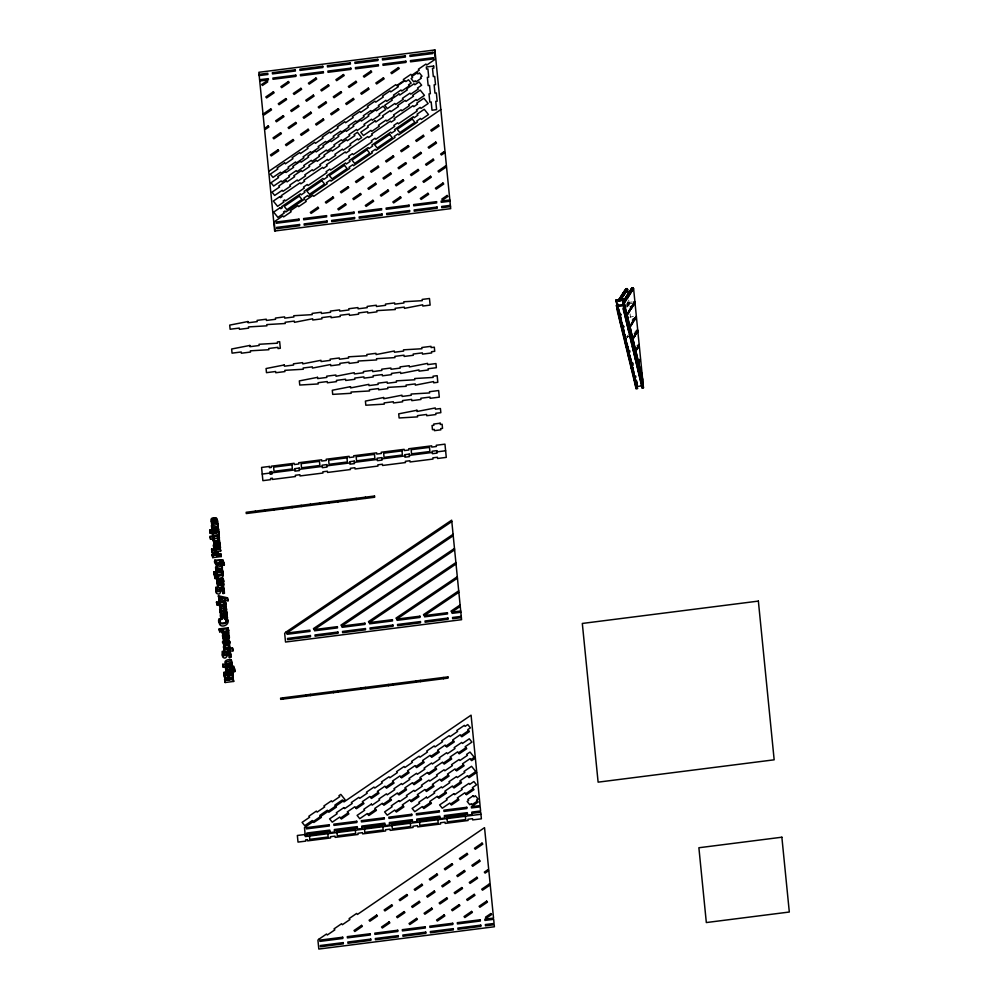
<?xml version="1.0" encoding="UTF-8"?>
<svg xmlns="http://www.w3.org/2000/svg" width="999" height="999" viewBox="0 0 999 999"><rect width="100%" height="100%" fill="white"/><g stroke="black" fill="none" stroke-linecap="round" stroke-linejoin="round"><path stroke-width="0.75" stroke-dasharray="5 3.75" d="M626.91 303.471L628.284 303.296L628.471 304.67L627.097 304.845L627.335 302.809L628.721 302.635L628.895 304.008L627.522 304.183L627.335 302.809M631.917 302.01L628.858 302.397L627.01 305.307L627.185 306.681M626.76 307.355L629.045 303.771L628.858 302.397M629.907 317.307L633.354 316.321M628.546 335.989L626.748 336.838L628.121 336.663L627.697 337.337M628.209 336.201L627.772 336.875L627.597 335.502M626.485 304.146L627.859 303.971L628.046 305.344L626.66 305.519M629.045 303.771L633.628 303.184M626.236 306.181L627.609 306.006L627.434 304.633M627.172 336.163L627.347 337.537M628.721 300.137L629.32 306.268M630.094 313.936L630.394 317.008M627.497 301.848L627.946 306.443"/><path stroke-width="1.5" d="M223.326 585.377L223.252 584.665A1.461 1.311 -13.6 0 0 222.602 583.94L218.931 584.403A1.461 1.299 -13.6 0 0 218.456 585.277L218.519 585.988M223.326 655.556L223.551 651.248L222.203 651.41L222.165 654.77A2.735 2.448 -13.6 0 0 223.164 655.794L226.061 655.344L228.147 651.435L229.733 652.959L228.871 655.544L230.294 655.369C231.631 646.528 225.786 651.922 223.788 654.944L222.852 653.571L223.551 651.248M230.207 655.556C228.072 649.113 227.597 660.077 223.651 657.779A2.735 2.448 -13.6 0 1 222.64 656.755L222.34 655.119M220.517 605.844L220.255 602.547C231.106 599.924 219.443 609.977 220.255 602.547M215.459 563.773L216.945 566.371M224.3 565.322L222.964 559.777L214.872 560.152C212.2 565.784 224.338 565.784 220.504 560.414L222.752 560.926L223.177 565.471L224.413 564.485L223.451 561.75M231.805 671.902L232.455 670.242L231.631 666.57L233.316 667.157L233.754 671.69L234.865 671.553L233.903 666.321L231.855 665.609L225.449 666.383L226.298 671.665L229.533 672.789M234.865 671.553L234.665 668.718L232.992 667.619M213.212 540.584C214.098 543.593 216.084 546.028 217.495 549.038M617.345 309.827L618.718 309.653L637.512 388.524L636.138 388.698L617.557 311.888L616.758 302.834M623.189 307.829L642.095 387.949L643.468 387.774L624.887 310.964L624.025 302.285L626.323 298.401L618.993 299.325L618.456 300.162L620.267 299.325L618.893 299.5L619.068 300.874M211.313 521.553L211.563 523.563L213.486 524.737M223.376 642.881L223.639 644.892L224.95 645.916M226.199 654.982L226.348 654.17M218.581 539.935C215.347 536.688 220.304 536.288 219.243 539.81A2.498 2.235 -13.6 0 1 218.282 541.108C215.909 543.106 211.239 541.096 212.999 537.774L214.198 537.624L214.111 540.884M228.496 637.774L228.434 638.161A1.786 1.598 -13.6 0 1 228.272 638.511M223.639 637.886L225.275 636.6L224.787 634.615L223.164 636.263L225.1 637.662L224.787 634.615M212.812 527.747L218.244 526.273L217.67 523.326C215.409 522.489 208.779 524.537 212.35 527.597L211.638 527.684L212.213 530.644L211.638 527.684M213.636 536.026L219.068 534.565L218.968 533.603M216.97 569.542L222.402 568.081L221.828 565.134C219.568 564.285 212.937 566.346 216.508 569.405L215.796 569.492L216.383 572.439M216.97 590.909L217.183 587.225L215.834 587.387L215.784 590.746A2.735 2.448 -13.6 0 0 216.795 591.783L219.68 591.321L221.766 587.412L223.364 588.935L222.502 591.52L223.926 591.346C225.262 582.504 219.405 587.899 217.42 590.921L216.483 589.547L217.195 587.3M224.887 648.988L226.086 647.889L229.171 648.076M216.121 560.976C215.172 568.319 226.523 558.528 216.121 560.976L216.383 563.661M222.927 629.407C222.115 636.838 233.778 626.785 222.927 629.407L223.202 632.067M226.686 667.195C225.749 674.537 237.088 664.76 226.686 667.195L226.96 669.879M233.754 671.69L233.803 669.13L231.556 668.618M222.502 591.445L222.989 593.506L224.4 593.319L224.213 589.173M228.871 655.469L229.358 657.529L230.769 657.342L231.181 654.745L230.207 652.846M219.967 590.147L220.242 589.422M225.811 667.307C223.439 672.827 235.289 671.053 231.069 666.645M219.593 620.616C216.883 630.369 233.267 625.424 226.473 617.707C224.226 617.444 228.559 623.388 223.277 622.926C218.144 624.687 221.278 617.757 219.118 618.631C215.397 626.66 231.78 624.662 226.473 617.707M216.171 568.643L216.246 570.616M220.317 610.214L220.379 612.187M221.029 615.958L221.191 619.455C222.377 618.044 221.391 614.535 225.15 617.394A2.198 1.973 -13.6 0 0 226.286 616.945L226.561 616.695A1.948 1.736 -13.6 0 0 227.01 615.384L225.961 613.623L226.548 612.574L220.829 613.661L220.255 615.759L221.191 619.455M224.201 647.914L224.176 650.137M221.179 610.851L226.536 609.652L226.448 608.678L223.689 609.04M226.448 663.798L231.805 662.599L231.231 659.652C228.983 658.816 222.34 660.863 225.911 663.923L222.702 664.323L223.277 667.282L230.682 666.333M621.116 297.989L620.866 300.025L619.492 300.2L619.742 298.164L621.116 297.989L621.291 299.363L621.965 296.653L620.591 296.828L620.342 298.863M621.203 297.527L621.453 295.479L622.827 295.317L623.001 296.691L623.676 293.968L623.851 295.342L622.477 295.517L622.302 294.143L624.712 294.006L625.386 291.296L624.013 291.471L623.339 294.181L623.151 292.807L624.525 292.632L624.712 294.006M621.453 295.479L621.628 296.865L622.302 294.143M622.477 295.517L623.151 292.807M626.236 289.96L625.986 292.008L624.612 292.183L624.862 290.135L626.236 289.96L626.423 291.333L627.097 288.624L625.711 288.798L625.474 290.846M621.965 296.653L622.152 298.027L622.827 295.317M624.525 292.632L623.851 295.342M625.986 292.008L625.561 292.67L625.386 291.296M626.273 289.585L627.647 289.41L627.272 289.997L627.097 288.624M624.6 300.786L624.85 298.738L626.223 298.564M625.449 299.45L625.699 297.402L627.072 297.227L627.26 298.601L627.684 297.939L627.934 295.891L626.56 296.066L626.311 298.114L627.684 297.939M627.16 296.765L627.409 294.73L628.783 294.555L628.958 295.929L627.584 296.104L627.409 294.73M627.584 296.104L628.259 293.394L629.632 293.219L629.82 294.593L628.446 294.767L628.259 293.394M628.87 294.093L629.12 292.058L630.494 291.883L630.669 293.256L631.343 290.547L629.969 290.721L629.295 293.431L629.12 292.058M632.192 289.211L631.955 291.246L630.581 291.421L630.819 289.385L632.192 289.211L632.379 290.584L632.804 289.91L633.054 287.874L631.68 288.049L631.43 290.085L632.804 289.91M626.323 298.401L626.398 299.937L627.072 297.227M627.934 295.891L628.109 297.265L628.783 294.555M629.632 293.219L628.958 295.929M630.494 291.883L629.82 294.593M623.314 302.784L625.124 301.948L624.937 300.574L623.563 300.749L623.988 300.075L625.374 299.9L625.549 301.273L625.973 300.612L625.799 299.238L624.425 299.413M631.955 291.246L631.518 291.92L631.343 290.547M632.23 288.823L633.603 288.649L633.229 289.248L633.054 287.874M631.868 307.929L632.117 305.881L631.868 307.929L630.494 308.104M634.677 301.873L634.427 303.921L634.677 301.873L633.304 302.048M627.597 314.61L627.847 312.575L627.597 314.61L626.223 314.785M632.717 306.593L632.966 304.545L632.717 306.593L631.343 306.768M633.741 319.892L634.165 319.23L633.915 321.266L633.741 319.892L632.367 320.067M634.765 319.93L635.014 317.894L634.765 319.93L633.391 320.105M635.626 318.594L635.876 316.546L635.626 318.594L634.253 318.768M635.789 333.229L636.213 332.567L635.963 334.603L635.789 333.229L634.415 333.404M636.313 330.432L637.687 330.257L637.674 331.93L636.301 332.105M636.825 333.266L637.062 331.231L636.825 333.266L635.439 333.441M637.674 331.93L637.687 330.257M638.873 346.603L639.11 344.568L638.873 346.603L637.499 346.778M641.77 375.162L641.895 373.314L641.77 375.162L640.309 375.462M223.389 592.832L222.989 593.506M229.358 657.529L229.758 656.855M223.301 636.538L222.864 638.861L224.4 640.371M212.263 526.548L212.412 529.195M213.087 534.827L212.912 537.1M214.323 545.417L214.211 549.238L213.262 545.541L214.198 543.194L219.555 542.357L220.13 545.304A1.948 1.736 -13.6 0 1 219.58 546.465L219.305 546.715A2.198 1.973 -13.6 0 1 218.169 547.165L216.196 546.353L215.459 543.856M285.951 632.105L284.665 633.354L285.527 642.032L461.575 619.692L451.673 520.154L285.951 632.105L286.738 633.091L309.877 630.157L310.002 631.393L287.088 634.303L286.963 633.066M216.82 524.075L217.919 522.09L217.183 519.542M223.077 587.262L224.151 584.353A2.547 2.273 -13.6 0 0 223.189 583.141L222.677 582.904M220.804 565.996L221.878 564.485L221.341 562.749M268.719 171.416L395.829 84.628L396.628 85.614L404.158 80.469L403.359 79.483L410.889 74.338L411.688 75.325L419.218 70.192L418.419 69.206L425.949 64.061L426.748 65.047L434.278 59.903L435.339 58.991L434.453 50.012M440.834 109.54L313.736 196.328L312.937 195.342L305.407 200.487L306.206 201.473L298.676 206.606L297.877 205.619L290.347 210.764L291.146 211.751L283.616 216.895L282.817 215.909L275.287 221.041L274.213 221.965L275.112 230.944M340.572 818.031L348.089 812.886M355.619 807.741L363.149 802.609M370.679 797.464L378.209 792.319M385.739 787.187L393.269 782.042M400.799 776.897L408.329 771.752M415.859 766.62L423.389 761.475M430.919 756.33L438.449 751.198M445.979 746.053L453.509 740.908M461.038 735.776L468.568 730.631M368.069 814.535L375.599 809.39M383.129 804.257L390.659 799.113M398.189 793.968L405.719 788.835M413.249 783.691L420.779 778.546M428.309 773.413L435.839 768.268M443.369 763.124L450.899 757.979M458.429 752.846L465.959 747.702M395.579 811.038L403.109 805.906M410.639 800.761L418.169 795.616M425.699 790.484L433.229 785.339M440.759 780.194L448.289 775.062M455.819 769.917L463.349 764.772M470.879 759.64L474.263 757.317M423.089 807.554L430.619 802.409M438.149 797.264L445.679 792.132M453.209 786.987L460.739 781.842M468.269 776.71L475.786 771.565M450.599 804.058L458.129 798.925M465.659 793.78L473.176 788.636M472.077 804.682L477.347 801.086M221.303 615.646L222.115 615.222M286.738 633.091L451.81 521.59M453.084 534.303L313.449 628.608L314.248 629.595L453.221 535.726M454.483 548.439L340.959 625.112L341.745 626.111L454.632 549.862M455.894 562.574L368.469 621.628L369.255 622.614L456.031 563.998M457.305 576.71L395.979 618.131L396.765 619.13L457.442 578.134M458.703 590.846L423.476 614.647L424.275 615.634L458.853 592.282M460.114 604.982L450.999 611.138L451.785 612.137L460.252 606.418M228.359 645.704C230.582 645.154 230.632 640.309 228.084 641.021L227.597 639.035C236.738 646.128 214.073 644.53 226.074 639.123L226.823 643.756M212.15 520.442L213.199 519.98M220.117 548.001L220.217 549.025L212.899 549.962L218.144 551.935L213.361 554.557L220.679 553.621L221.254 556.555L212.75 557.629L212.138 554.258L216.683 551.748L211.763 550.499L211.626 549.088L220.117 548.001L220.704 551.011L216.308 551.56M216.234 555.232L218.556 553.296M218.681 583.404L219.88 582.904M227.46 597.789L227.56 598.826L224.8 598.139L218.943 600.998L218.831 599.949L223.401 597.789L218.519 596.815L218.419 595.804L227.46 597.789L228.034 600.811L225.275 600.124L221.766 601.835M223.963 607.991L225.612 607.217A2.06 1.848 -13.6 0 0 226.298 606.018L225.312 603.945L225.861 602.897M213.274 518.843L211.701 519.805L211.838 521.128L213.574 521.878L213.274 518.843L213.749 520.816L212.312 521.528L212.312 523.101M225.349 640.172L223.776 641.133L223.913 642.457L225.649 643.206L225.349 640.172L225.824 642.145L224.388 642.856L224.263 644.143M215.26 543.881L214.198 544.867L215.297 549.1M259.066 74.363L267.782 73.252L267.894 74.5L259.191 75.599M259.603 79.733L268.306 78.634L268.431 79.87L259.728 80.981M449.837 199.975L441.121 201.086L441.246 202.322L449.962 201.224M450.374 205.357L441.658 206.456L441.783 207.692L450.499 206.593M625.287 289.473L626.66 289.298M631.243 288.711L632.629 288.536M624.437 290.809L625.811 290.634M630.394 290.047L631.768 289.872M623.588 292.145L624.962 291.97M629.545 291.383L630.918 291.209M622.727 293.481L625.137 293.344M628.683 292.719L631.093 292.582M621.878 294.817L624.288 294.68M627.834 294.056L630.244 293.918M621.016 296.154L622.402 295.979M626.985 295.392L628.359 295.217M622.052 296.191L623.426 296.016M628.009 295.429L629.395 295.254M620.167 297.49L621.54 297.315M626.123 296.74L627.497 296.566M619.318 298.826L620.691 298.651M625.274 298.077L626.648 297.902M617.744 308.316L615.921 300.012L623.251 299.076L624.025 302.285M616.033 301.248L623.376 300.324L626.81 314.523L624.263 303.284L624.637 305.519L623.264 305.694M624.088 301.91L622.714 302.085L624.512 301.236L624.7 302.61M616.808 304.458L618.194 304.283L618.431 305.282M622.777 303.696L624.15 303.521M623.426 308.828L624.8 308.654L627.347 319.892L623.913 305.694L616.57 306.631L616.445 305.382L623.788 304.458L624.562 307.655M630.307 306.73L631.693 306.556M624.687 308.891L623.314 309.066L623.788 311.064M617.594 310.826L618.968 310.652M623.551 310.065L624.924 309.89L624.8 308.654M617.557 311.888L618.93 311.713L637.512 388.524M623.513 311.139L624.887 310.964M633.216 318.731L634.59 318.556M620.367 321.591L620.491 322.827L621.865 322.652M635.264 332.068L637.861 331.631M624.775 334.653L623.401 334.827L623.276 333.591L625.811 344.83L625.699 343.594M630.731 333.903L630.606 332.655L633.029 342.657L633.154 343.893L630.731 333.903L629.358 334.078L631.78 344.068M629.595 335.077L630.968 334.902M625.574 343.831L626.947 343.656M627.672 346.653L626.298 346.828L626.173 345.592L628.721 356.83L628.596 355.594M633.641 345.904L633.516 344.655L636.051 355.894L633.641 345.904L632.255 346.079L637.587 368.082M637.312 345.404L638.686 345.229M626.548 347.827L627.921 347.652M632.504 347.078L633.878 346.903M628.483 355.831L629.857 355.656M630.581 358.653L629.208 358.828L629.083 357.592L631.618 368.831L631.505 367.595M635.164 358.079L636.538 357.904L638.96 367.907L636.413 356.655L636.538 357.904M629.445 359.827L630.819 359.652M635.401 359.078L636.775 358.903M631.38 367.832L632.754 367.657M632.355 371.828L633.728 371.653M638.311 371.079L639.685 370.904M640.222 373.951L641.595 373.788M640.434 376.698L641.808 376.536L642.732 380.332L641.358 380.507M634.29 379.832L635.664 379.657M641.233 379.27L642.607 379.096L641.683 375.287L641.808 376.536M633.004 368.656L632.879 367.42L633.478 370.654L632.105 370.829L631.98 369.593L634.527 380.831L635.901 380.656M637.399 386.451L641.795 385.889L642.095 387.949M262.238 474.05L270.03 473.064M271.865 472.827L294.78 469.917M299.375 469.33L322.29 466.421M326.873 465.846L349.8 462.937M354.383 462.35L377.31 459.44M381.893 458.866L404.807 455.956M409.403 455.369L432.317 452.46M436.9 451.873L445.616 450.774M214.748 522.427L213.998 517.794C208.903 517.32 210.764 524.737 215.16 522.627C220.779 521.003 213.424 513.986 216.833 520.954M218.244 526.273L217.757 524.3L212.337 525.761A1.848 1.661 -13.6 0 0 212.625 526.81L213.262 527.484L218.019 526.885L218.594 529.832L218.494 528.858M211.738 528.658L218.119 527.847L218.019 526.885M209.69 530.294L210.801 530.144L211.288 532.13L211.401 533.229L210.277 533.366L209.69 530.294L210.277 533.366M216.284 532.542L212.45 533.029L211.875 530.082L218.257 529.27L218.831 532.217L218.257 529.27M209.802 531.393L210.914 531.243L211.401 533.229M211.975 531.043L218.356 530.232M210.177 532.267L211.288 532.13M218.494 531.618C216.234 530.781 209.603 532.829 213.174 535.889L209.965 536.288L210.539 539.248L219.418 538.111L218.843 535.164L214.086 535.776L213.449 535.089A1.848 1.661 -13.6 0 1 213.162 534.04L218.581 532.579L218.494 531.618L219.068 534.565M210.052 537.262L218.943 536.138L219.418 538.111M216.321 543.743L218.082 543.518C221.091 545.891 215.684 547.514 216.321 543.743L217.233 547.415M220.13 545.304L219.655 543.319L218.981 543.406L220.492 547.14A1.948 1.736 -13.6 0 1 220.055 548.451L219.78 548.701A2.198 1.973 -13.6 0 1 219.443 548.901M217.133 544.705L220.042 544.343M215.934 545.829L214.673 546.853L215.297 549.038M216.795 545.729L218.569 545.504L219.48 546.928M213.724 547.252L214.822 547.115M212.275 555.656L220.779 554.57L221.254 556.555M216.771 556.156L221.154 555.606M216.596 562.961L220.392 562.824M222.702 563.486L223.813 563.349M222.402 568.081L221.928 566.096L216.496 567.557A1.848 1.661 -13.6 0 0 216.783 568.606L217.42 569.28L222.178 568.681L222.752 571.628L220.205 571.952M215.896 570.454L222.278 569.642L222.752 571.628M213.848 572.09L214.96 571.952L215.447 573.926L215.559 575.024L214.448 575.174L213.848 572.09L214.448 575.174M222.415 571.066L216.046 571.878L216.621 574.825L222.989 574.013L222.415 571.066L223.301 575.811L221.89 577.659L217.033 578.97L216.696 577.909A2.11 1.886 -13.6 0 1 216.596 577.135C218.631 577.26 219.043 581.356 223.152 578.409L223.726 581.356L221.179 581.68M216.134 572.852L222.515 572.04M213.961 573.189L215.072 573.051L215.559 575.024M216.209 573.576L217.095 573.463L217.582 575.449L216.683 575.561L216.209 573.576L216.383 575.362L214.56 575.599L214.648 576.56L216.483 576.336L217.37 580.257M217.095 573.463L217.282 575.249C221.141 576.473 221.303 573.613 222.527 572.777L222.178 575.349L217.37 576.211L217.919 578.846M214.335 574.075L215.447 573.926M223.014 574.762L222.04 574.887L221.566 572.902M217.445 576.873L216.483 576.336M214.56 575.599L215.135 578.546L217.72 579.108L216.771 579.22L216.87 580.194L223.239 579.383L223.726 581.356M218.194 581.081L217.245 581.206L217.345 582.167L216.771 579.22M225.387 600.923L224.837 601.972L225.824 604.045A2.06 1.848 -13.6 0 1 225.137 605.232L222.727 606.143L220.13 605.719A2.522 2.26 -13.6 0 1 219.181 604.607A2.922 2.622 -13.6 0 1 219.368 602.659L216.596 603.009L216.508 602.047L225.387 600.923L225.961 603.871M216.508 602.047L217.083 604.994L219.842 604.645A2.922 2.622 -13.6 0 0 219.655 606.593A2.522 2.26 -13.6 0 0 220.604 607.704L221.141 607.954M220.729 604.532L224.413 604.07L225 604.72M226.536 609.652L225.961 606.705C223.714 605.869 217.07 607.916 220.642 610.976L219.942 611.063L220.517 614.01L224.338 613.523M226.311 610.252L226.898 613.199L226.311 610.252L221.553 610.864L220.929 610.177A1.848 1.661 -13.6 0 1 220.629 609.128L226.061 607.667L225.961 606.705M220.042 612.025L226.411 611.226M221.129 612.949L220.517 614.01M225.961 613.623L227.485 617.37A1.948 1.736 -13.6 0 1 227.048 618.681L226.773 618.918A2.198 1.973 -13.6 0 1 225.637 619.368C222.028 618.993 220.217 606.143 222.29 619.318M223.301 613.96L225.075 613.736C228.072 616.121 222.665 617.744 223.301 613.96L224.213 617.644M223.788 615.946L225.549 615.721L226.361 616.72M226.448 615.609L227.023 614.56M220.717 617.482L221.803 617.345M226.948 619.68L225.612 619.855L226.948 622.09M222.515 631.505L219.755 631.855L219.181 628.908L228.059 627.772L228.634 630.731L227.984 630.806M219.268 629.87L222.04 629.52A2.922 2.622 -13.6 0 0 221.853 631.468A2.522 2.26 -13.6 0 0 222.802 632.579L225.399 633.004L227.809 632.092A2.06 1.848 -13.6 0 0 228.496 630.893L227.51 628.833L228.059 627.772M223.401 631.393L227.085 630.918L227.859 631.955M225.524 633.566C219.892 633.291 222.952 641.071 227.322 638.186C231.543 636.176 225.762 630.332 227.947 636.176A1.786 1.598 -13.6 0 1 227.26 637.1L225.911 637.549L225.524 633.566L226.261 638.211M227.048 633.491L227.535 635.526C231.518 635.352 228.596 642.282 225 640.521M460.714 611.013L451.998 612.112L452.122 613.349L460.839 612.25M461.251 616.383L452.535 617.482L452.659 618.731L461.376 617.619M223.714 648.963L224.375 648.888C219.892 644.517 232.168 642.607 229.77 648.201L232.442 647.864L233.017 650.811L224.288 651.91L223.714 648.963L224.288 651.91M223.813 649.937L232.542 648.826L233.017 650.811M224.188 650.948L224.862 650.861M222.677 653.396L224.038 653.296M231.805 662.599L231.331 660.614L225.899 662.075A1.848 1.661 -13.6 0 0 226.199 663.124L226.823 663.811L231.581 663.199L232.155 666.146L231.581 663.199M222.802 665.297L231.681 664.173M227.173 669.18L230.669 668.731L231.368 669.767M233.267 669.705L234.39 669.567M228.296 679.882L228.059 677.534L224.725 677.959L223.838 672.439L224.95 672.29L225.437 674.275M226.024 672.227L226.598 675.174L226.024 672.227L232.405 671.415L232.979 674.362L229.158 674.849M223.951 673.538L225.062 673.388L224.95 672.29M226.124 673.189L232.505 672.377L232.405 671.415M233.229 676.885L232.755 674.899L228.584 675.424L229.071 677.409L233.229 676.885L232.655 673.875L224.151 674.962L224.725 677.959M224.425 675.511L225.537 675.374M224.251 675.973L227.585 675.549L228.059 677.534M228.584 675.424L228.933 678.958L233.104 678.421L233.679 681.43L225.187 682.504L224.6 679.507L227.934 679.083L227.585 675.549M224.7 680.519L233.204 679.445L233.679 681.43M305.145 834.49L297.352 835.476L298.014 842.095L305.806 841.108L305.682 839.859L307.517 839.635L307.642 840.871L330.557 837.961L330.444 836.725L335.027 836.138L335.152 837.374L358.067 834.465L357.942 833.228L362.525 832.654L362.649 833.89L385.577 830.981L385.452 829.744L390.035 829.158L390.159 830.394L413.087 827.484L412.962 826.248L417.545 825.661L417.669 826.91L440.596 824L440.472 822.751L445.054 822.177L445.179 823.413L468.094 820.504L467.969 819.267L472.564 818.681L472.677 819.917L481.393 818.818L480.731 812.199L472.028 813.311M306.98 834.252L329.907 831.343M334.49 830.768L357.417 827.859M362 827.272L384.915 824.362M389.498 823.788L412.425 820.878M417.008 820.291L439.935 817.382M444.518 816.795L467.445 813.885M305.269 835.726L307.105 835.501L306.855 833.016L329.782 830.107L330.032 832.592L334.615 832.005L334.365 829.532L357.292 826.623L357.53 829.095L362.125 828.521L361.875 826.036L384.79 823.126L385.04 825.611L389.622 825.024L389.385 822.539L412.3 819.63L412.55 822.115L417.132 821.528L416.883 819.055L439.81 816.146L440.059 818.618L444.642 818.044L444.393 815.559L467.32 812.649L467.569 815.134L472.152 814.547L471.903 812.075L480.606 810.963L480.207 806.83L471.491 807.941L471.366 806.692L480.082 805.594L471.078 715.159L343.968 801.935L342.382 799.962L334.852 805.107L336.438 807.08L328.908 812.224L327.322 810.251L319.792 815.396L321.378 817.369L313.848 822.502L312.262 820.529L304.732 825.674L302.085 822.389L309.615 817.244L308.816 816.258L316.346 811.113L317.145 812.1L324.675 806.967L323.876 805.981L331.406 800.836L332.205 801.822L339.735 796.678L338.936 795.691L340.821 794.405L345.067 799.662L304.458 827.572L305.357 836.563L480.944 814.272M225.087 635.027L228.284 634.078A2.06 1.848 -13.6 0 0 228.971 632.879L228.371 631.156M221.541 562.325L223.039 562.649L223.439 564.148M220.392 587.949L218.594 587.499A2.56 2.298 -13.6 0 1 217.632 586.288L217.52 585.189A2.535 2.273 -13.6 0 1 218.219 583.778M225.449 666.383L226.298 669.293M218.419 595.804L219.006 598.801L221.441 599.288M211.763 550.499L212.238 552.484L214.698 553.109M228.896 646.84L230.557 648.688M223.813 634.815L223.289 634.565A2.522 2.26 -13.6 0 1 222.327 633.453A2.922 2.622 -13.6 0 1 222.253 632.217M217.47 537.275L218.406 539.198A1.573 1.411 -13.6 0 1 217.907 540.134C216.071 541.957 212.013 540.197 214.198 537.624M215.534 517.769L216.433 520.404A1.786 1.598 -13.6 0 1 215.747 521.316L214.398 521.778L213.998 517.794M227.535 635.526L228.359 636.738M227.61 639.098L228.496 641.72A1.786 1.598 -13.6 0 1 227.822 642.644L226.473 643.106L226.074 639.123M228.084 641.071L229.046 642.894M223.514 589.909C219.88 587.512 221.603 596.078 217.282 593.756A2.735 2.448 -13.6 0 1 216.271 592.732M219.368 539.385L219.73 541.783A2.498 2.235 -13.6 0 1 218.756 543.094M216.271 592.732L215.834 587.387M222.927 616.071L222.452 614.073M638.299 361.288L635.876 351.286L638.423 362.525L638.061 360.289M641.208 373.289L638.786 363.286L639.148 365.534M638.91 364.523L641.333 374.525L640.958 372.29M643.144 384.465L642.22 380.656L643.269 385.701M624.113 312.4L628.87 332.068M638.061 370.08L641.895 385.876M620.604 314.285L620.854 315.284L620.729 314.036M623.513 326.286L623.751 327.285L623.626 326.036M632.467 363.286L632.954 365.284M619.193 310.839L621.39 320.654M622.09 322.839L624.288 332.655M624.999 334.84L626.373 340.559M627.547 345.417L627.072 343.419L627.197 344.655M627.896 346.84L629.283 352.56M630.456 357.417L629.969 355.419L630.094 356.655M630.806 358.841L632.529 365.984M615.921 300.012L616.695 303.209M616.932 304.208L617.969 308.504M616.445 305.382L620.004 320.829M620.491 322.827L622.914 332.829L622.789 331.593M635.014 382.829L636.138 388.698M218.669 537.062L219.143 539.035M218.082 543.518L218.569 545.504M220.504 560.414L220.979 562.4M218.082 551.323L218.619 553.921M219.618 560.526L220.092 562.512M211.875 530.082L212.45 533.029M223.926 591.346L224.4 593.319M224.8 598.139L225.275 600.124M214.872 560.152L215.347 562.137M211.626 549.088L212.238 552.484M223.926 602.085L224.413 604.07M226.548 612.574L227.123 615.521M212.138 554.258L212.75 557.629M215.796 569.492L216.284 571.465M217.37 576.211L218.207 579.033M225.075 613.736L225.549 615.721M225.125 617.869L225.612 619.929M228.222 633.341L228.696 635.314M226.598 628.945L227.085 630.918M218.831 599.949L219.318 601.935M230.294 655.369L230.769 657.342M220.479 618.468L220.18 623.438M230.182 666.758L230.669 668.731M219.181 628.908L219.755 631.855M222.702 664.323L223.277 667.282M223.838 672.439L224.313 674.412M224.6 679.507L225.187 682.504M631.68 288.049L631.855 289.423M630.819 289.385L631.006 290.759M625.711 288.798L625.898 290.172M626.56 296.066L626.735 297.44M625.699 297.402L625.886 298.776M624.013 291.471L624.188 292.844M632.642 362.674L632.829 364.048M629.745 350.674L629.919 352.048M620.591 296.828L620.779 298.202M620.267 299.325L620.441 300.699M619.742 298.164L619.917 299.538M618.993 299.325L619.168 300.699M633.603 288.649L643.468 387.774M636.126 352.285L636.251 353.521M635.152 348.289L635.277 349.525M633.216 340.284L633.341 341.521M627.647 289.41L628.109 294.006M636.775 381.081L637.187 385.214L636.263 381.418L636.388 382.654M632.255 336.288L632.379 337.525M635.726 376.049L635.851 377.285M630.319 328.284L630.444 329.52M635.539 382.642L635.801 385.389M629.345 324.288L629.47 325.524M634.402 379.595L634.527 380.831M627.409 316.283L627.534 317.52M626.448 312.287L626.573 313.524M623.251 299.076L623.376 300.324M623.788 304.458L623.913 305.694M618.643 308.828L618.93 311.713M443.331 677.484L443.456 678.721M420.404 680.394L420.529 681.63M415.821 680.968L415.946 682.205M392.894 683.878L393.019 685.114M388.311 684.465L388.436 685.701M365.359 497.177L365.484 498.414M356.193 498.339L356.306 499.575M347.015 499.5L347.14 500.736M365.397 687.374L365.522 688.611M360.814 687.949L360.926 689.198M337.849 500.661L337.974 501.91M328.683 501.835L328.808 503.071M319.518 502.997L319.63 504.233M337.887 690.858L338.012 692.107M333.304 691.445L333.429 692.682M310.339 504.158L310.464 505.394M301.174 505.319L301.298 506.555M292.008 506.481L292.133 507.729M310.377 694.355L310.502 695.591M305.794 694.942L305.919 696.178M282.842 507.654L282.954 508.891M273.664 508.816L273.788 510.052M264.498 509.977L264.623 511.213M282.867 697.851L282.992 699.088M255.332 511.138L255.457 512.387M227.934 599.775L228.034 600.811M232.442 647.864L232.542 648.826M220.604 549.987L220.704 551.011M228.534 629.757L228.634 630.731M232.879 673.401L232.979 674.362M217.67 523.326L217.757 524.3M218.843 535.164L218.943 536.138M219.555 542.357L219.655 543.319M220.679 553.621L220.779 554.57M221.828 565.134L221.928 566.096M222.178 568.681L222.278 569.642M223.152 578.409L223.239 579.383M231.231 659.652L231.331 660.614M232.655 673.875L232.755 674.899M233.104 678.421L233.204 679.445M229.071 677.409L229.295 679.757M216.521 573.863L216.621 574.825M218.906 597.789L219.006 598.801M225.924 668.356L226.011 669.268M210.801 530.144L210.914 531.243M214.96 571.952L215.072 573.051M215.035 577.572L215.135 578.546M210.439 538.274L210.539 539.248M216.983 604.033L217.083 604.994M217.045 583.204L217.158 584.315A2.56 2.298 -13.6 0 0 218.119 585.526L222.59 585.277L223.664 582.367A2.547 2.273 -13.6 0 0 222.715 581.156L220.155 580.781L217.745 581.793A2.535 2.273 -13.6 0 0 217.045 583.204M217.969 583.291L218.044 584.003A1.461 1.311 -13.6 0 0 218.681 584.74L222.352 584.278A1.461 1.311 -13.6 0 0 222.852 583.391L222.777 582.679A1.461 1.311 -13.6 0 0 222.128 581.955L218.456 582.417A1.461 1.299 -13.6 0 0 217.969 583.291M224.413 647.002L225.287 648.763L228.896 648.314C230.469 645.329 225.225 644.73 224.413 647.002M628.696 311.238L628.446 313.274L628.696 311.238M629.557 309.902L629.308 311.938L629.557 309.902M630.406 308.566L630.157 310.602L630.406 308.566M631.256 307.23L631.018 309.265L631.256 307.23M633.816 303.209L633.578 305.257L633.816 303.209M630.744 324.575L630.506 326.611L630.744 324.575M631.605 323.239L631.356 325.274L631.605 323.239M632.454 321.903L632.205 323.938L632.454 321.903M633.304 320.567L633.066 322.602L633.304 320.567M633.653 336.576L633.403 338.624L633.653 336.576M634.502 335.239L634.253 337.275L634.502 335.239M635.364 333.903L635.114 335.939L635.364 333.903M636.55 348.576L636.313 350.624L636.55 348.576M637.412 347.24L637.162 349.275L637.412 347.24M638.261 345.904L638.011 347.939L638.261 345.904M639.46 360.577L639.21 362.625L639.46 360.577M640.309 359.24L640.059 361.288L640.309 359.24M318.993 939.147L317.919 940.059L318.818 949.05L494.405 926.76L494.193 924.699L485.489 925.798L485.364 924.562L494.08 923.451L493.668 919.317L484.952 920.429L484.827 919.192L493.543 918.081L484.54 827.647L357.43 914.435L356.643 913.448L349.113 918.593L349.9 919.579L342.37 924.712L341.583 923.725L334.053 928.87L334.84 929.857L327.31 935.002L326.523 934.015L318.993 939.147M266.933 80.894L261.663 84.49L262.45 85.477L267.72 81.881L266.933 80.894M273.351 91.796L265.821 96.94L266.621 97.927L274.151 92.782L273.351 91.796M288.411 81.518L280.881 86.663L281.681 87.65L289.211 82.505L288.411 81.518M270.741 108.879L263.212 114.011L264.011 114.997L271.541 109.865L270.741 108.879M285.801 98.589L278.271 103.734L279.071 104.72L286.601 99.575L285.801 98.589M300.861 88.312L293.331 93.456L294.131 94.443L301.661 89.298L300.861 88.312M315.921 78.022L308.391 83.167L309.19 84.153L316.72 79.008L315.921 78.022M268.132 125.949L264.747 128.259L265.534 129.246L268.931 126.935L268.132 125.949M283.192 115.659L275.662 120.804L276.461 121.791L283.991 116.646L283.192 115.659M298.251 105.382L290.721 110.527L291.521 111.513L299.051 106.369L298.251 105.382M313.311 95.105L305.781 100.237L306.581 101.224L314.098 96.091L313.311 95.105M328.371 84.815L320.841 89.96L321.628 90.946L329.158 85.802L328.371 84.815M343.431 74.538L335.901 79.683L336.688 80.669L344.218 75.524L343.431 74.538M280.582 132.73L273.052 137.874L273.851 138.861L281.381 133.716L280.582 132.73M295.642 122.452L288.112 127.597L288.911 128.584L296.441 123.439L295.642 122.452M310.701 112.175L303.172 117.308L303.971 118.294L311.488 113.162L310.701 112.175M325.761 101.886L318.231 107.03L319.018 108.017L326.548 102.872L325.761 101.886M340.821 91.608L333.291 96.753L334.078 97.74L341.608 92.595L340.821 91.608M355.881 81.331L348.351 86.463L349.138 87.45L356.668 82.318L355.881 81.331M370.929 71.041L363.399 76.186L364.198 77.173L371.728 72.028L370.929 71.041M277.972 149.813L270.442 154.945L271.241 155.931L278.771 150.799L277.972 149.813M293.032 139.523L285.502 144.668L286.301 145.654L293.831 140.509L293.032 139.523M308.092 129.246L300.562 134.39L301.361 135.377L308.878 130.232L308.092 129.246M323.152 118.968L315.622 124.101L316.408 125.087L323.938 119.955L323.152 118.968M338.211 108.679L330.681 113.824L331.468 114.81L338.998 109.665L338.211 108.679M353.271 98.401L345.741 103.534L346.528 104.52L354.058 99.388L353.271 98.401M368.319 88.112L360.789 93.257L361.588 94.243L369.118 89.098L368.319 88.112M383.379 77.835L375.849 82.979L376.648 83.966L384.178 78.821L383.379 77.835M398.439 67.557L390.909 72.69L391.708 73.676L399.238 68.544L398.439 67.557M284.603 162.849L277.073 167.994L277.859 168.981L270.342 174.126L272.989 177.41L280.519 172.265L281.306 173.252L288.836 168.119L288.049 167.133L295.567 161.988L296.366 162.974L303.896 157.83L303.097 156.843L310.627 151.711L311.426 152.697L318.956 147.552L318.157 146.566L325.686 141.421L326.486 142.407L334.016 137.275L333.216 136.289L340.746 131.144L341.546 132.13L349.076 126.985L348.276 125.999L355.806 120.867L356.606 121.853L364.136 116.708L363.336 115.722L370.866 110.577L371.665 111.563L379.195 106.431L378.396 105.444L385.926 100.3L386.713 101.286L394.243 96.141L393.456 95.155L400.986 90.01L401.773 90.996L409.303 85.864L408.516 84.878L411.151 83.079L408.504 79.783L405.869 81.581L405.07 80.594L397.54 85.739L398.339 86.726L390.809 91.871L390.01 90.884L382.48 96.029L383.279 97.015L375.749 102.148L374.95 101.161L367.42 106.306L368.219 107.293L360.689 112.437L359.89 111.451L352.36 116.583L353.159 117.57L345.629 122.715L344.83 121.728L337.3 126.873L338.099 127.86L330.569 132.992L329.782 132.005L322.252 137.15L323.039 138.137L315.509 143.282L314.722 142.295L307.192 147.427L307.979 148.414L300.449 153.559L299.663 152.572L292.133 157.717L292.919 158.704L285.389 163.836L284.603 162.849M417.07 72.952L411.8 76.548L412.599 77.535L411.089 78.571L413.736 81.856L415.247 80.832L416.034 81.818L421.303 78.222L420.517 77.235L422.015 76.199L419.368 72.915L417.869 73.938L417.07 72.952M285.264 171.491L277.734 176.636L278.521 177.622L270.991 182.767L273.651 186.051L281.169 180.906L281.968 181.893L289.498 176.761L288.699 175.774L296.228 170.629L297.028 171.616L304.558 166.471L303.758 165.484L311.288 160.352L312.088 161.338L319.618 156.194L318.818 155.207L326.348 150.062L327.148 151.049L334.677 145.904L333.878 144.917L341.408 139.785L342.207 140.772L349.737 135.627L348.938 134.64L356.468 129.495L357.267 130.482L364.797 125.35L363.998 124.363L371.528 119.218L372.315 120.205L379.845 115.06L379.058 114.073L385.826 109.453L383.179 106.169L376.411 110.789L375.612 109.803L368.082 114.947L368.881 115.934L361.351 121.066L360.552 120.08L353.022 125.225L353.821 126.211L346.291 131.356L345.492 130.37L337.962 135.502L338.761 136.488L331.231 141.633L330.432 140.647L322.902 145.792L323.701 146.778L316.171 151.923L315.372 150.936L307.854 156.069L308.641 157.055L301.111 162.2L300.324 161.214L292.794 166.358L293.581 167.345L286.051 172.477L285.264 171.491M399.001 94.043L391.471 99.176L392.257 100.162L384.727 105.307L387.375 108.591L394.905 103.459L395.704 104.445L403.234 99.301L402.435 98.314L409.965 93.169L410.764 94.156L418.294 89.023L417.495 88.037L421.64 85.202L418.993 81.918L414.847 84.74L414.061 83.754L406.531 88.899L407.317 89.885L399.787 95.03L399.001 94.043M286.276 180.894L278.746 186.026L279.545 187.013L272.015 192.158L274.663 195.442L282.193 190.31L282.992 191.296L290.522 186.151L289.722 185.165L297.252 180.02L298.052 181.006L305.582 175.874L304.782 174.887L312.312 169.743L313.099 170.729L320.629 165.584L319.842 164.598L327.372 159.465L328.159 160.452L335.689 155.307L334.902 154.321L342.432 149.176L343.219 150.162L350.749 145.03L349.962 144.043L357.492 138.898L358.279 139.885L361.675 137.575L357.43 132.305L354.046 134.628L354.832 135.614L347.315 140.747L346.516 139.76L338.986 144.905L339.785 145.891L332.255 151.036L331.456 150.05L323.926 155.182L324.725 156.169L317.195 161.314L316.396 160.327L308.866 165.472L309.665 166.458L302.135 171.591L301.336 170.604L293.806 175.749L294.605 176.736L287.075 181.88L286.276 180.894M375.037 120.966L367.507 126.111L368.306 127.098L360.776 132.23L363.424 135.527L370.954 130.382L371.753 131.369L379.27 126.224L378.484 125.237L386.014 120.105L386.8 121.091L394.33 115.946L393.544 114.96L401.074 109.815L401.86 110.802L409.39 105.669L408.603 104.683L416.133 99.538L416.92 100.524L424.45 95.38L420.217 90.122L412.687 95.267L413.474 96.254L405.956 101.386L405.157 100.4L397.627 105.544L398.426 106.531L390.896 111.676L390.097 110.689L382.567 115.822L383.366 116.808L375.836 121.953L375.037 120.966M279.732 196.691L273.326 201.061L277.572 206.331L283.966 201.96L283.167 200.974L284.678 199.937L285.477 200.924L304.295 188.074L303.496 187.088L307.267 184.515L308.067 185.502L326.885 172.652L326.086 171.666L329.857 169.093L330.644 170.08L349.475 157.23L348.676 156.244L352.447 153.671L353.234 154.658L372.065 141.808L371.266 140.822L375.025 138.249L375.824 139.236L394.642 126.386L393.856 125.399L397.614 122.827L398.414 123.814L417.232 110.964L416.446 109.977L420.204 107.405L421.004 108.391L428.159 103.509L423.913 98.252L416.758 103.134L417.557 104.121L413.798 106.681L412.999 105.694L394.18 118.556L394.967 119.543L391.208 122.115L390.409 121.129L371.591 133.978L372.377 134.965L368.619 137.537L367.819 136.551L349.001 149.4L349.787 150.387L346.029 152.959L345.229 151.973L326.411 164.823L327.21 165.809L323.439 168.381L322.652 167.395L303.821 180.245L304.62 181.231L300.849 183.804L300.062 182.817L281.231 195.667L282.03 196.653L280.519 197.677L279.732 196.691M280.057 207.742L273.651 212.113L277.897 217.37L284.29 212.999L283.491 212.013L285.002 210.989L285.801 211.975L304.62 199.126L303.821 198.139L307.592 195.567L308.391 196.553L327.21 183.704L326.411 182.717L330.182 180.145L330.969 181.131L349.8 168.282L349.001 167.295L352.772 164.723L353.559 165.709L372.39 152.859L371.591 151.873L375.349 149.301L376.148 150.287L394.967 137.437L394.18 136.451L397.939 133.878L398.738 134.865L417.557 122.015L416.77 121.029L420.529 118.456L421.328 119.443L428.484 114.56L424.238 109.291L417.082 114.173L417.882 115.16L414.123 117.732L413.324 116.746L394.505 129.608L395.292 130.594L391.533 133.154L390.734 132.168L371.915 145.03L372.702 146.016L368.943 148.576L368.144 147.59L349.325 160.452L350.112 161.438L346.353 163.998L345.554 163.012L326.735 175.874L327.535 176.86L323.763 179.433L322.977 178.446L304.146 191.296L304.945 192.283L301.174 194.855L300.387 193.868L281.556 206.718L282.355 207.705L280.844 208.729L280.057 207.742M299.3 196.141L284.24 206.418L286.888 209.703L301.948 199.425L299.3 196.141M321.878 180.707L306.83 190.996L309.478 194.281L324.538 184.003L321.878 180.707M344.468 165.285L329.408 175.574L332.055 178.858L347.115 168.581L344.468 165.285M367.058 149.862L351.998 160.152L354.645 163.436L369.705 153.159L367.058 149.862M389.647 134.44L374.588 144.73L377.235 148.014L392.295 137.737L389.647 134.44M412.237 119.018L397.177 129.308L399.825 132.592L414.885 122.315L412.237 119.018M317.857 207.268L310.327 212.412L311.126 213.399L318.644 208.254L317.857 207.268M332.917 196.99L325.387 202.135L326.173 203.122L333.703 197.977L332.917 196.99M347.977 186.713L340.447 191.845L341.233 192.832L348.763 187.7L347.977 186.713M363.037 176.423L355.507 181.568L356.293 182.555L363.823 177.41L363.037 176.423M378.084 166.146L370.554 171.291L371.353 172.278L378.883 167.133L378.084 166.146M393.144 155.869L385.614 161.001L386.413 161.988L393.943 156.855L393.144 155.869M408.204 145.579L400.674 150.724L401.473 151.711L409.003 146.566L408.204 145.579M423.264 135.302L415.734 140.447L416.533 141.433L424.063 136.289L423.264 135.302M438.324 125.012L430.794 130.157L431.593 131.144L439.123 125.999L438.324 125.012M345.367 203.784L337.837 208.928L338.624 209.915L346.154 204.77L345.367 203.784M360.427 193.494L352.897 198.639L353.683 199.625L361.213 194.48L360.427 193.494M375.474 183.217L367.944 188.361L368.743 189.348L376.273 184.203L375.474 183.217M390.534 172.939L383.004 178.072L383.803 179.058L391.333 173.926L390.534 172.939M405.594 162.65L398.064 167.795L398.863 168.781L406.393 163.636L405.594 162.65M420.654 152.372L413.124 157.517L413.923 158.504L421.453 153.359L420.654 152.372M435.714 142.095L428.184 147.228L428.983 148.214L436.513 143.082L435.714 142.095M372.864 200.287L365.334 205.432L366.133 206.418L373.663 201.274L372.864 200.287M387.924 190.01L380.394 195.155L381.193 196.141L388.723 190.996L387.924 190.01M402.984 179.733L395.454 184.865L396.253 185.851L403.783 180.719L402.984 179.733M418.044 169.443L410.514 174.588L411.313 175.574L418.843 170.429L418.044 169.443M433.104 159.166L425.574 164.298L426.373 165.285L433.903 160.152L433.104 159.166M444.018 151.711L440.634 154.021L441.433 155.007L444.817 152.697L444.018 151.711M400.374 196.803L392.844 201.935L393.643 202.922L401.173 197.79L400.374 196.803M415.434 186.513L407.904 191.658L408.703 192.645L416.233 187.5L415.434 186.513M430.494 176.236L422.964 181.381L423.763 182.367L431.293 177.223L430.494 176.236M445.554 165.959L438.024 171.091L438.823 172.078L446.341 166.945L445.554 165.959M427.884 193.307L420.354 198.451L421.153 199.438L428.683 194.293L427.884 193.307M442.944 183.029L435.414 188.162L436.213 189.148L443.731 184.016L442.944 183.029M447.102 195.467L441.833 199.063L442.632 200.05L447.902 196.453L447.102 195.467M343.856 807.629L336.326 812.761L337.125 813.748L329.595 818.893L332.242 822.177L339.772 817.045L341.358 819.018L348.888 813.873L347.302 811.9L354.832 806.755L356.418 808.728L363.948 803.596L362.362 801.623L369.892 796.478L371.478 798.451L379.008 793.306L377.422 791.333L384.952 786.201L386.538 788.174L394.068 783.029L392.482 781.056L400 775.911L401.598 777.884L409.128 772.739L407.53 770.766L415.06 765.634L416.658 767.607L424.188 762.462L422.589 760.489L430.119 755.344L431.718 757.317L439.235 752.185L437.649 750.212L445.179 745.067L446.765 747.04L454.295 741.895L452.709 739.922L460.239 734.789L461.825 736.763L469.355 731.618L467.769 729.645L470.404 727.846L467.757 724.562L465.122 726.36L464.323 725.374L456.793 730.506L457.592 731.493L450.062 736.638L449.263 735.651L441.733 740.796L442.532 741.782L435.002 746.915L434.215 745.928L426.685 751.073L427.472 752.06L419.942 757.205L419.155 756.218L411.625 761.35L412.412 762.337L404.882 767.482L404.096 766.495L396.566 771.64L397.352 772.627L389.822 777.759L389.036 776.772L381.506 781.917L382.292 782.904L374.775 788.049L373.976 787.062L366.446 792.207L367.245 793.194L359.715 798.326L358.916 797.339L351.386 802.484L352.185 803.471L344.655 808.616L343.856 807.629M371.366 804.133L363.836 809.277L364.635 810.264L357.105 815.396L359.752 818.693L367.282 813.548L368.868 815.521L376.398 810.376L374.812 808.403L382.342 803.271L383.928 805.244L391.458 800.099L389.872 798.126L397.39 792.981L398.988 794.954L406.518 789.822L404.92 787.849L412.45 782.704L414.048 784.677L421.578 779.532L419.98 777.559L427.51 772.427L429.108 774.4L436.625 769.255L435.04 767.282L442.569 762.137L444.155 764.11L451.685 758.965L450.099 756.992L457.629 751.86L459.215 753.833L466.745 748.688L465.159 746.715L471.94 742.095L469.293 738.798L462.512 743.431L461.713 742.444L454.183 747.577L454.982 748.563L447.452 753.708L446.653 752.722L439.123 757.866L439.922 758.853L432.392 763.998L431.593 763.011L424.076 768.144L424.862 769.13L417.332 774.275L416.546 773.288L409.016 778.433L409.802 779.42L402.272 784.552L401.486 783.566L393.956 788.711L394.742 789.697L387.212 794.842L386.426 793.855L378.896 798.988L379.682 799.974L372.165 805.119L371.366 804.133M398.876 800.636L391.346 805.781L392.132 806.767L384.603 811.912L387.25 815.196L394.78 810.052L396.378 812.025L403.908 806.892L402.31 804.919L409.84 799.774L411.438 801.747L418.968 796.603L417.37 794.63L424.9 789.497L426.486 791.47L434.016 786.325L432.43 784.352L439.96 779.208L441.546 781.181L449.075 776.048L447.49 774.075L455.02 768.93L456.605 770.903L464.135 765.758L462.549 763.785L470.079 758.653L471.665 760.626L475.062 758.303L470.029 752.06L466.633 754.37L467.432 755.356L459.902 760.501L459.103 759.515L451.573 764.66L452.372 765.646L444.842 770.778L444.043 769.792L436.513 774.937L437.312 775.923L429.782 781.068L428.983 780.082L421.466 785.214L422.252 786.201L414.722 791.345L413.936 790.359L406.406 795.504L407.192 796.49L399.662 801.623L398.876 800.636M426.373 797.152L418.843 802.284L419.642 803.271L412.112 808.416L414.76 811.7L422.29 806.568L423.876 808.541L431.406 803.396L429.82 801.423L437.35 796.278L438.936 798.251L446.466 793.119L444.88 791.146L452.41 786.001L453.996 787.974L461.526 782.829L459.94 780.856L467.47 775.724L469.055 777.697L476.585 772.552L471.553 766.308L464.023 771.44L464.822 772.427L457.292 777.572L456.493 776.585L448.963 781.73L449.762 782.716L442.232 787.849L441.433 786.862L433.903 792.007L434.702 792.994L427.172 798.139L426.373 797.152M453.883 793.656L446.353 798.8L447.152 799.787L439.622 804.932L442.27 808.216L449.8 803.071L451.386 805.044L458.916 799.912L457.33 797.939L464.86 792.794L466.446 794.767L473.976 789.622L472.39 787.649L476.523 784.827L473.876 781.53L469.742 784.365L468.943 783.378L461.413 788.523L462.212 789.51L454.682 794.642L453.883 793.656M473.114 795.816L467.844 799.425L468.631 800.411L467.132 801.435L469.78 804.719L471.278 803.696L472.877 805.669L478.146 802.072L476.548 800.099L478.059 799.063L475.412 795.778L473.901 796.802L473.114 795.816M361.563 925.374L354.033 930.519L354.82 931.505L362.35 926.36L361.563 925.374M376.611 915.096L369.081 920.241L369.88 921.228L377.41 916.083L376.611 915.096M391.67 904.819L384.14 909.952L384.94 910.938L392.47 905.806L391.67 904.819M406.73 894.53L399.2 899.674L400 900.661L407.53 895.516L406.73 894.53M421.79 884.252L414.26 889.397L415.06 890.384L422.589 885.239L421.79 884.252M436.85 873.963L429.32 879.108L430.119 880.094L437.649 874.949L436.85 873.963M451.91 863.685L444.38 868.83L445.179 869.817L452.709 864.672L451.91 863.685M466.97 853.408L459.44 858.541L460.239 859.527L467.757 854.395L466.97 853.408M482.03 843.119L474.5 848.263L475.287 849.25L482.817 844.105L482.03 843.119M389.061 921.89L381.531 927.022L382.33 928.009L389.86 922.876L389.061 921.89M404.12 911.6L396.591 916.745L397.39 917.731L404.92 912.587L404.12 911.6M419.18 901.323L411.65 906.468L412.45 907.454L419.98 902.309L419.18 901.323M434.24 891.046L426.71 896.178L427.51 897.164L435.04 892.032L434.24 891.046M449.3 880.756L441.77 885.901L442.569 886.887L450.099 881.742L449.3 880.756M464.36 870.479L456.83 875.624L457.617 876.61L465.147 871.465L464.36 870.479M479.42 860.189L471.89 865.334L472.677 866.32L480.207 861.175L479.42 860.189M416.571 918.393L409.041 923.538L409.84 924.525L417.37 919.38L416.571 918.393M431.63 908.116L424.1 913.248L424.9 914.235L432.43 909.102L431.63 908.116M446.69 897.826L439.16 902.971L439.96 903.958L447.49 898.813L446.69 897.826M461.75 887.549L454.22 892.694L455.007 893.68L462.537 888.536L461.75 887.549M476.81 877.272L469.28 882.404L470.067 883.391L477.597 878.258L476.81 877.272M487.724 869.817L484.34 872.127L485.127 873.114L488.523 870.803L487.724 869.817M444.08 914.909L436.551 920.042L437.35 921.028L444.88 915.896L444.08 914.909M459.14 904.619L451.61 909.764L452.397 910.751L459.927 905.606L459.14 904.619M474.2 894.342L466.67 899.475L467.457 900.461L474.987 895.329L474.2 894.342M489.26 884.053L481.73 889.197L482.517 890.184L490.047 885.039L489.26 884.053M471.59 911.413L464.06 916.558L464.847 917.544L472.377 912.399L471.59 911.413M486.65 901.135L479.12 906.268L479.907 907.254L487.437 902.122L486.65 901.135M490.809 913.573L485.539 917.169L486.338 918.156L491.608 914.56L490.809 913.573M434.902 49.95L258.866 72.29L274.65 231.006L450.699 208.654L434.902 49.95M295.279 69.768L272.365 72.677L272.49 73.914L295.404 71.004L295.279 69.768M322.789 66.271L299.862 69.181L299.987 70.417L322.914 67.507L322.789 66.271M350.299 62.787L327.372 65.697L327.497 66.933L350.424 64.023L350.299 62.787M377.809 59.291L354.882 62.2L355.007 63.436L377.934 60.527L377.809 59.291M405.307 55.794L382.392 58.704L382.517 59.952L405.432 57.043L405.307 55.794M432.817 52.31L409.902 55.22L410.015 56.456L432.942 53.546L432.817 52.31M295.816 75.137L272.902 78.047L273.014 79.283L295.941 76.374L295.816 75.137M323.326 71.641L300.399 74.55L300.524 75.799L323.451 72.89L323.326 71.641M350.836 68.157L327.909 71.066L328.034 72.303L350.961 69.393L350.836 68.157M378.346 64.66L355.419 67.57L355.544 68.819L378.459 65.909L378.346 64.66M405.844 61.176L382.929 64.086L383.054 65.322L405.969 62.413L405.844 61.176M433.354 57.68L410.427 60.589L410.552 61.826L433.479 58.916L433.354 57.68M433.653 66.059L426.323 66.995L426.536 69.068L427.909 68.894L428.733 77.16L427.347 77.335L428.171 85.602L429.545 85.427L430.369 93.694L428.996 93.869L429.82 102.123L431.193 101.948L432.018 110.215L436.6 109.64L435.776 101.374L437.162 101.199L436.338 92.932L434.952 93.107L434.14 84.84L435.514 84.665L434.69 76.399L433.316 76.573L432.492 68.307L433.866 68.132L433.653 66.059M299.001 219.118L276.086 222.028L276.211 223.277L299.126 220.367L299.001 219.118M326.511 215.634L303.596 218.544L303.708 219.78L326.636 216.87L326.511 215.634M354.021 212.138L331.094 215.047L331.218 216.296L354.146 213.386L354.021 212.138M381.531 208.654L358.604 211.563L358.728 212.799L381.655 209.89L381.531 208.654M409.041 205.157L386.113 208.067L386.238 209.303L409.153 206.393L409.041 205.157M436.538 201.661L413.623 204.57L413.748 205.819L436.663 202.909L436.538 201.661M299.538 224.5L276.623 227.41L276.735 228.646L299.663 225.737L299.538 224.5M327.048 221.004L304.121 223.913L304.245 225.15L327.173 222.24L327.048 221.004M354.558 217.52L331.631 220.429L331.755 221.666L354.682 218.756L354.558 217.52M382.068 214.023L359.141 216.933L359.265 218.169L382.18 215.26L382.068 214.023M409.565 210.527L386.65 213.436L386.775 214.685L409.69 211.776L409.565 210.527M437.075 207.043L414.148 209.952L414.273 211.189L437.2 208.279L437.075 207.043M247.927 321.541L229.708 325.112L230.12 329.245L239.298 328.084L239.423 329.32L248.589 328.159L248.464 326.91L266.92 325.824L266.795 324.588L285.264 323.501L285.14 322.265L294.305 321.091L294.43 322.34L312.65 318.768L312.774 320.005L321.94 318.843L321.815 317.607L330.981 316.446L331.106 317.682L340.272 316.521L340.159 315.272L349.325 314.111L349.45 315.359L358.616 314.185L358.491 312.949L367.657 311.788L367.782 313.024L376.948 311.863L376.835 310.627L395.292 309.54L395.167 308.291L404.333 307.13L404.458 308.366L422.677 304.807L422.802 306.044L430.132 305.107L429.47 298.501L422.14 299.425L422.265 300.674L403.808 301.76L403.921 302.997L394.755 304.158L394.63 302.922L385.464 304.083L385.589 305.319L376.423 306.493L376.298 305.244L367.132 306.418L367.245 307.655L358.079 308.816L357.954 307.58L348.788 308.741L348.913 309.977L339.747 311.139L339.623 309.902L330.444 311.064L330.569 312.312L321.403 313.474L321.278 312.237L312.113 313.399L312.237 314.635L293.768 315.721L293.893 316.958L284.727 318.132L284.603 316.883L275.437 318.057L275.562 319.293L266.396 320.454L266.271 319.218L257.093 320.379L257.218 321.616L248.052 322.777L247.927 321.541M249.862 345.442L231.643 349.013L232.055 353.147L241.221 351.985L241.346 353.221L250.512 352.06L250.387 350.811L268.856 349.725L268.731 348.489L277.897 347.327L278.022 348.564L280.319 348.276L279.658 341.658L277.36 341.958L277.485 343.194L259.028 344.28L259.153 345.517L249.975 346.69L249.862 345.442M284.278 364.96L266.071 368.531L266.483 372.664L275.649 371.503L275.774 372.739L284.94 371.578L284.815 370.329L303.284 369.243L303.159 368.007L312.325 366.845L312.45 368.082L330.657 364.51L330.781 365.759L339.96 364.598L339.835 363.349L349.001 362.187L349.126 363.424L358.291 362.262L358.166 361.026L376.635 359.94L376.511 358.691L394.967 357.605L394.842 356.368L404.021 355.207L404.133 356.443L413.311 355.282L413.186 354.046L422.352 352.872L422.477 354.121L431.643 352.959L431.518 351.71L434.727 351.311L434.315 347.177L431.106 347.577L430.994 346.341L421.815 347.502L421.94 348.738L403.484 349.837L403.608 351.074L394.43 352.235L394.305 350.999L376.099 354.558L375.974 353.321L366.808 354.483L366.933 355.731L348.464 356.818L348.589 358.054L339.423 359.215L339.298 357.979L330.132 359.141L330.257 360.377L321.079 361.551L320.954 360.302L302.747 363.873L302.622 362.637L293.456 363.798L293.569 365.035L284.403 366.196L284.278 364.96M317.545 377.347L299.338 380.906L299.75 385.04L318.206 383.953L318.082 382.717L327.247 381.556L327.372 382.792L336.538 381.63L336.426 380.394L345.592 379.22L345.716 380.469L354.882 379.295L354.757 378.059L363.923 376.898L364.048 378.134L373.214 376.973L373.102 375.736L382.267 374.575L382.392 375.811L391.558 374.65L391.433 373.401L400.599 372.24L400.724 373.476L418.943 369.917L419.068 371.153L428.234 369.992L428.109 368.743L436.363 367.707L435.951 363.574L427.697 364.623L427.572 363.374L409.365 366.945L409.24 365.709L400.075 366.87L400.187 368.107L391.021 369.268L390.896 368.032L381.73 369.193L381.855 370.442L372.689 371.603L372.565 370.354L363.399 371.528L363.511 372.764L354.345 373.926L354.22 372.689L336.014 376.261L335.889 375.012L326.71 376.173L326.835 377.422L317.67 378.584L317.545 377.347M350.512 386.675L332.292 390.247L332.704 394.38L351.161 393.294L351.049 392.045L369.505 390.959L369.38 389.722L378.546 388.561L378.671 389.797L387.849 388.636L387.724 387.387L406.181 386.301L406.056 385.065L415.222 383.903L415.347 385.139L433.566 381.568L433.691 382.817L437.812 382.292L437.162 375.674L433.029 376.198L433.154 377.435L414.697 378.534L414.81 379.77L396.353 380.856L396.478 382.093L387.312 383.254L387.187 382.018L378.022 383.179L378.134 384.428L368.968 385.589L368.843 384.353L350.637 387.912L350.512 386.675M383.616 397.527L365.409 401.086L365.821 405.219L384.278 404.133L384.153 402.897L393.331 401.735L393.444 402.972L402.622 401.81L402.497 400.574L411.663 399.4L411.788 400.649L420.954 399.475L420.829 398.239L430.007 397.078L430.119 398.314L439.298 397.152L438.636 390.547L429.47 391.708L429.595 392.944L411.126 394.031L411.251 395.267L402.085 396.441L401.96 395.192L383.741 398.763L383.616 397.527M416.92 410.264L398.713 413.836L399.113 417.969L417.582 416.883L417.457 415.634L426.623 414.473L426.748 415.721L435.914 414.548L435.801 413.311L440.834 412.674L440.422 408.541L435.389 409.178L435.264 407.942L417.045 411.501L416.92 410.264M440.172 423.226L433.753 424.038L433.878 425.287L432.043 425.512L432.455 429.645L434.29 429.42L434.403 430.656L440.821 429.845L440.709 428.596L442.532 428.371L442.12 424.238L440.297 424.463L440.172 423.226M269.368 466.446L261.576 467.432L262.887 480.656L270.692 479.67L270.567 478.434L272.402 478.196L272.515 479.445L295.442 476.535L295.317 475.287L299.9 474.712L300.025 475.949L322.952 473.039L322.827 471.803L327.41 471.216L327.535 472.452L350.462 469.542L350.337 468.306L354.92 467.719L355.045 468.968L377.959 466.058L377.847 464.81L382.43 464.235L382.555 465.472L405.469 462.562L405.344 461.326L409.927 460.739L410.052 461.975L432.979 459.065L432.854 457.829L437.437 457.255L437.562 458.491L446.278 457.38L444.955 444.155L436.251 445.267L436.376 446.503L431.78 447.09L431.668 445.841L408.741 448.751L408.866 450L404.283 450.574L404.158 449.338L381.231 452.247L381.356 453.484L376.773 454.07L376.648 452.834L353.721 455.744L353.846 456.98L349.263 457.554L349.138 456.318L326.223 459.228L326.336 460.464L321.753 461.051L321.628 459.815L298.713 462.724L298.838 463.961L294.255 464.547L294.131 463.299L271.204 466.208L271.328 467.457L269.493 467.682L269.368 466.446M291.958 464.835L273.614 467.157L274.026 471.291L292.37 468.968L291.958 464.835M319.468 461.338L301.124 463.673L301.536 467.807L319.88 465.472L319.468 461.338M346.978 457.854L328.634 460.177L329.046 464.31L347.377 461.988L346.978 457.854M374.475 454.358L356.144 456.693L356.556 460.826L374.887 458.491L374.475 454.358M401.985 450.874L383.653 453.196L384.066 457.33L402.397 455.007L401.985 450.874M429.495 447.377L411.151 449.7L411.563 453.833L429.907 451.511L429.495 447.377M271.74 471.59L269.905 471.815L270.155 474.3L271.99 474.063L271.74 471.59M299.25 468.094L294.655 468.681L294.905 471.153L299.488 470.579L299.25 468.094M326.748 464.597L322.165 465.184L322.415 467.669L326.998 467.082L326.748 464.597M354.258 461.113L349.675 461.688L349.925 464.173L354.508 463.586L354.258 461.113M381.768 457.617L377.185 458.204L377.435 460.676L382.018 460.102L381.768 457.617M409.278 454.133L404.695 454.707L404.932 457.192L409.515 456.605L409.278 454.133M436.788 450.636L432.192 451.223L432.442 453.696L437.025 453.121L436.788 450.636M374.525 496.016L246.154 512.3L246.278 513.548L374.65 497.252L374.525 496.016M337.387 626.66L314.46 629.57L314.585 630.806L337.512 627.896L337.387 626.66M364.897 623.176L341.97 626.086L342.095 627.322L365.022 624.412L364.897 623.176M392.407 619.68L369.48 622.589L369.605 623.826L392.532 620.916L392.407 619.68M419.905 616.183L396.99 619.093L397.115 620.342L420.03 617.432L419.905 616.183M447.415 612.699L424.5 615.609L424.612 616.845L447.54 613.935L447.415 612.699M310.414 635.526L287.5 638.436L287.612 639.672L310.539 636.763L310.414 635.526M337.924 632.03L314.997 634.939L315.122 636.188L338.049 633.279L337.924 632.03M365.434 628.546L342.507 631.455L342.632 632.692L365.559 629.782L365.434 628.546M392.932 625.049L370.017 627.959L370.142 629.195L393.057 626.286L392.932 625.049M420.442 621.565L397.527 624.475L397.652 625.711L420.567 622.802L420.442 621.565M447.952 618.069L425.025 620.978L425.149 622.215L448.076 619.305L447.952 618.069M758.366 601.098L582.317 623.451L598.114 782.155L774.163 759.814L758.366 601.098M447.914 676.897L280.582 698.139L280.707 699.375L448.039 678.134L447.914 676.897M329.245 824.737L306.318 827.647L306.443 828.883L329.37 825.973L329.245 824.737M356.755 821.24L333.828 824.15L333.953 825.399L356.88 822.489L356.755 821.24M384.265 817.756L361.338 820.666L361.463 821.902L384.378 818.993L384.265 817.756M411.763 814.26L388.848 817.17L388.973 818.406L411.888 815.496L411.763 814.26M439.273 810.763L416.358 813.673L416.471 814.922L439.398 812.012L439.273 810.763M466.783 807.279L443.856 810.189L443.981 811.425L466.908 808.516L466.783 807.279M327.734 832.879L309.403 835.201L309.802 839.335L328.147 837.012L327.734 832.879M355.244 829.382L336.9 831.717L337.312 835.851L355.656 833.516L355.244 829.382M382.754 825.898L364.41 828.221L364.822 832.354L383.166 830.032L382.754 825.898M410.252 822.402L391.92 824.737L392.332 828.87L410.664 826.535L410.252 822.402M437.762 818.918L419.43 821.24L419.842 825.374L438.174 823.051L437.762 818.918M465.272 815.421L446.928 817.744L447.34 821.877L465.684 819.555L465.272 815.421M781.867 837.212L698.888 847.751L706.33 922.552L789.31 912.025L781.867 837.212M342.707 937.224L319.78 940.134L319.905 941.383L342.832 938.473L342.707 937.224M370.217 933.74L347.29 936.65L347.415 937.886L370.342 934.977L370.217 933.74M397.727 930.244L374.8 933.153L374.925 934.39L397.852 931.48L397.727 930.244M425.224 926.76L402.31 929.669L402.435 930.906L425.349 927.996L425.224 926.76M452.734 923.263L429.82 926.173L429.932 927.409L452.859 924.5L452.734 923.263M480.244 919.767L457.317 922.676L457.442 923.925L480.369 921.016L480.244 919.767M343.244 942.606L320.317 945.516L320.442 946.752L343.369 943.843L343.244 942.606M370.754 939.11L347.827 942.02L347.952 943.256L370.879 940.346L370.754 939.11M398.264 935.613L375.337 938.523L375.462 939.772L398.376 936.862L398.264 935.613M425.761 932.129L402.847 935.039L402.972 936.275L425.886 933.366L425.761 932.129M453.271 928.633L430.344 931.543L430.469 932.779L453.396 929.869L453.271 928.633M480.781 925.149L457.854 928.059L457.979 929.295L480.906 926.385L480.781 925.149M629.595 325.287L627.172 315.284L629.72 326.523L629.595 325.287M632.492 337.287L630.069 327.285L632.617 338.524L632.492 337.287M635.401 349.288L632.979 339.285L635.526 350.524L635.401 349.288M630.119 330.657L627.709 320.654L630.244 331.893L630.119 330.657M641.733 378.658L639.323 368.656L641.857 379.907L641.733 378.658"/></g></svg>
